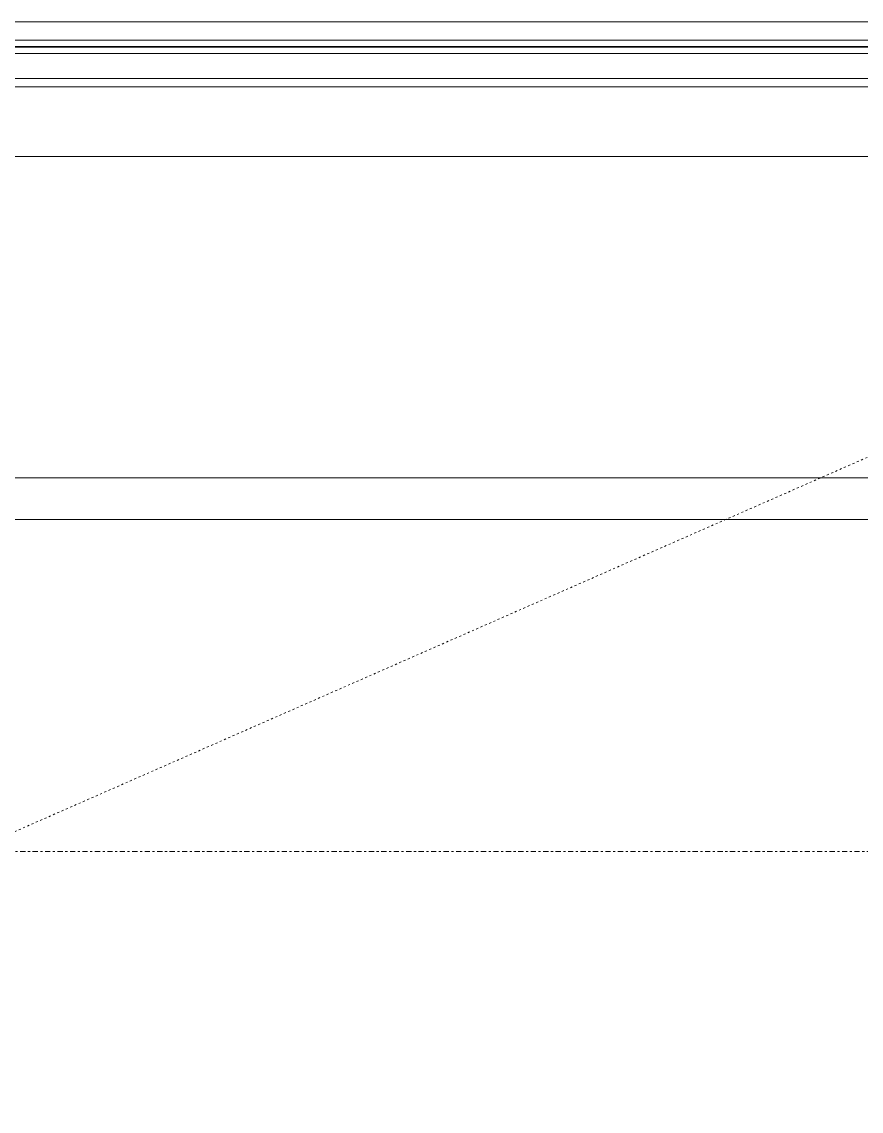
# Model space of a CAD drawing. Extents: x -1439 to 23780, y -1362 to 4476.
# Drawn here: x 9023.6 to 9064, y 2772.5 to 2825 of the extents above; entities that cross this region are included whole.
import ezdxf

# ---------------------------------------------------------------- set-up
doc = ezdxf.new("R2010")
doc.units = 0
doc.header["$MEASUREMENT"] = 0
doc.linetypes.add('Audi$0$DASHDOT2', pattern=[0.5, 0.25, -0.125, 0, -0.125])
doc.linetypes.add('Audi$0$DOT2', pattern=[0.125, 0, -0.125])
doc.layers.get('0').update_dxf_attribs({"color": 9, "lineweight": 9})
for name, color, linetype, lineweight in [('Audi$0$06D', 8, 'Continuous', 9), ('Audi$0$20', 8, 'Audi$0$DOT2', 9), ('Audi$0$24', 8, 'Audi$0$DASHDOT2', 9), ('Audi$0$35', 8, 'Continuous', 9), ('Audi$0$cam s', 8, 'Continuous', 9)]:
    doc.layers.add(name, color=color, linetype=linetype, lineweight=lineweight)

# ---------------------------------------------------------------- blocks, each defined once
blk = doc.blocks.new('Audi$0$fsdfsfsfsfd')
at = {"layer": 'Audi$0$06D'}
for p, q in [((52607.25, -74585.327), (52607.25, -74485.445)), ((52613.74, -74585.314), (52613.74, -74488.072))]:
    blk.add_line(p, q, dxfattribs=at)
at = {"layer": 'Audi$0$06D', "elevation": 0}
blk.add_lwpolyline([(52591.75, -74474.977), (52589.75, -74474.977), (52589.75, -74595.977), (52591.75, -74595.977)], dxfattribs=at)
at = {"layer": 'Audi$0$20', "elevation": 0}
blk.add_lwpolyline([(52607.49, -74590.872), (52562.943, -74489.432)], dxfattribs=at)
at = {"layer": 'Audi$0$cam s', "lineweight": 20}
for p, q in [((52610.612, -74486.423), (52610.612, -74584.204)), ((52611.012, -74486.423), (52611.012, -74584.204)), ((52612.212, -74486.423), (52612.212, -74583.514)), ((52612.512, -74486.423), (52612.512, -74583.514)), ((52612.55, -74486.423), (52612.55, -74583.514)), ((52612.85, -74486.423), (52612.85, -74583.514))]:
    blk.add_line(p, q, dxfattribs=at)

msp = doc.modelspace()

# ---------------------------------------------------------------- linework, layer by layer
at = {"layer": 'Audi$0$24'}
msp.add_lwpolyline([(6827.5, 2785), (11027.5, 2785)], dxfattribs=at)
at = {"layer": 'Audi$0$35'}
msp.add_lwpolyline([(8609.5, 2803), (8609.5, 2743), (8535.5, 2743), (8535.5, 2447), (8609.5, 2447), (8609.5, 2363), (9225.5, 2363), (9225.5, 2803)], close=True, dxfattribs=at)

# ---------------------------------------------------------------- block references
at = {"rotation": 90}
msp.add_blockref('Audi$0$fsdfsfsfsfd', (-65492.977, -49788.75), dxfattribs=at)

doc.saveas('drawing.dxf')
